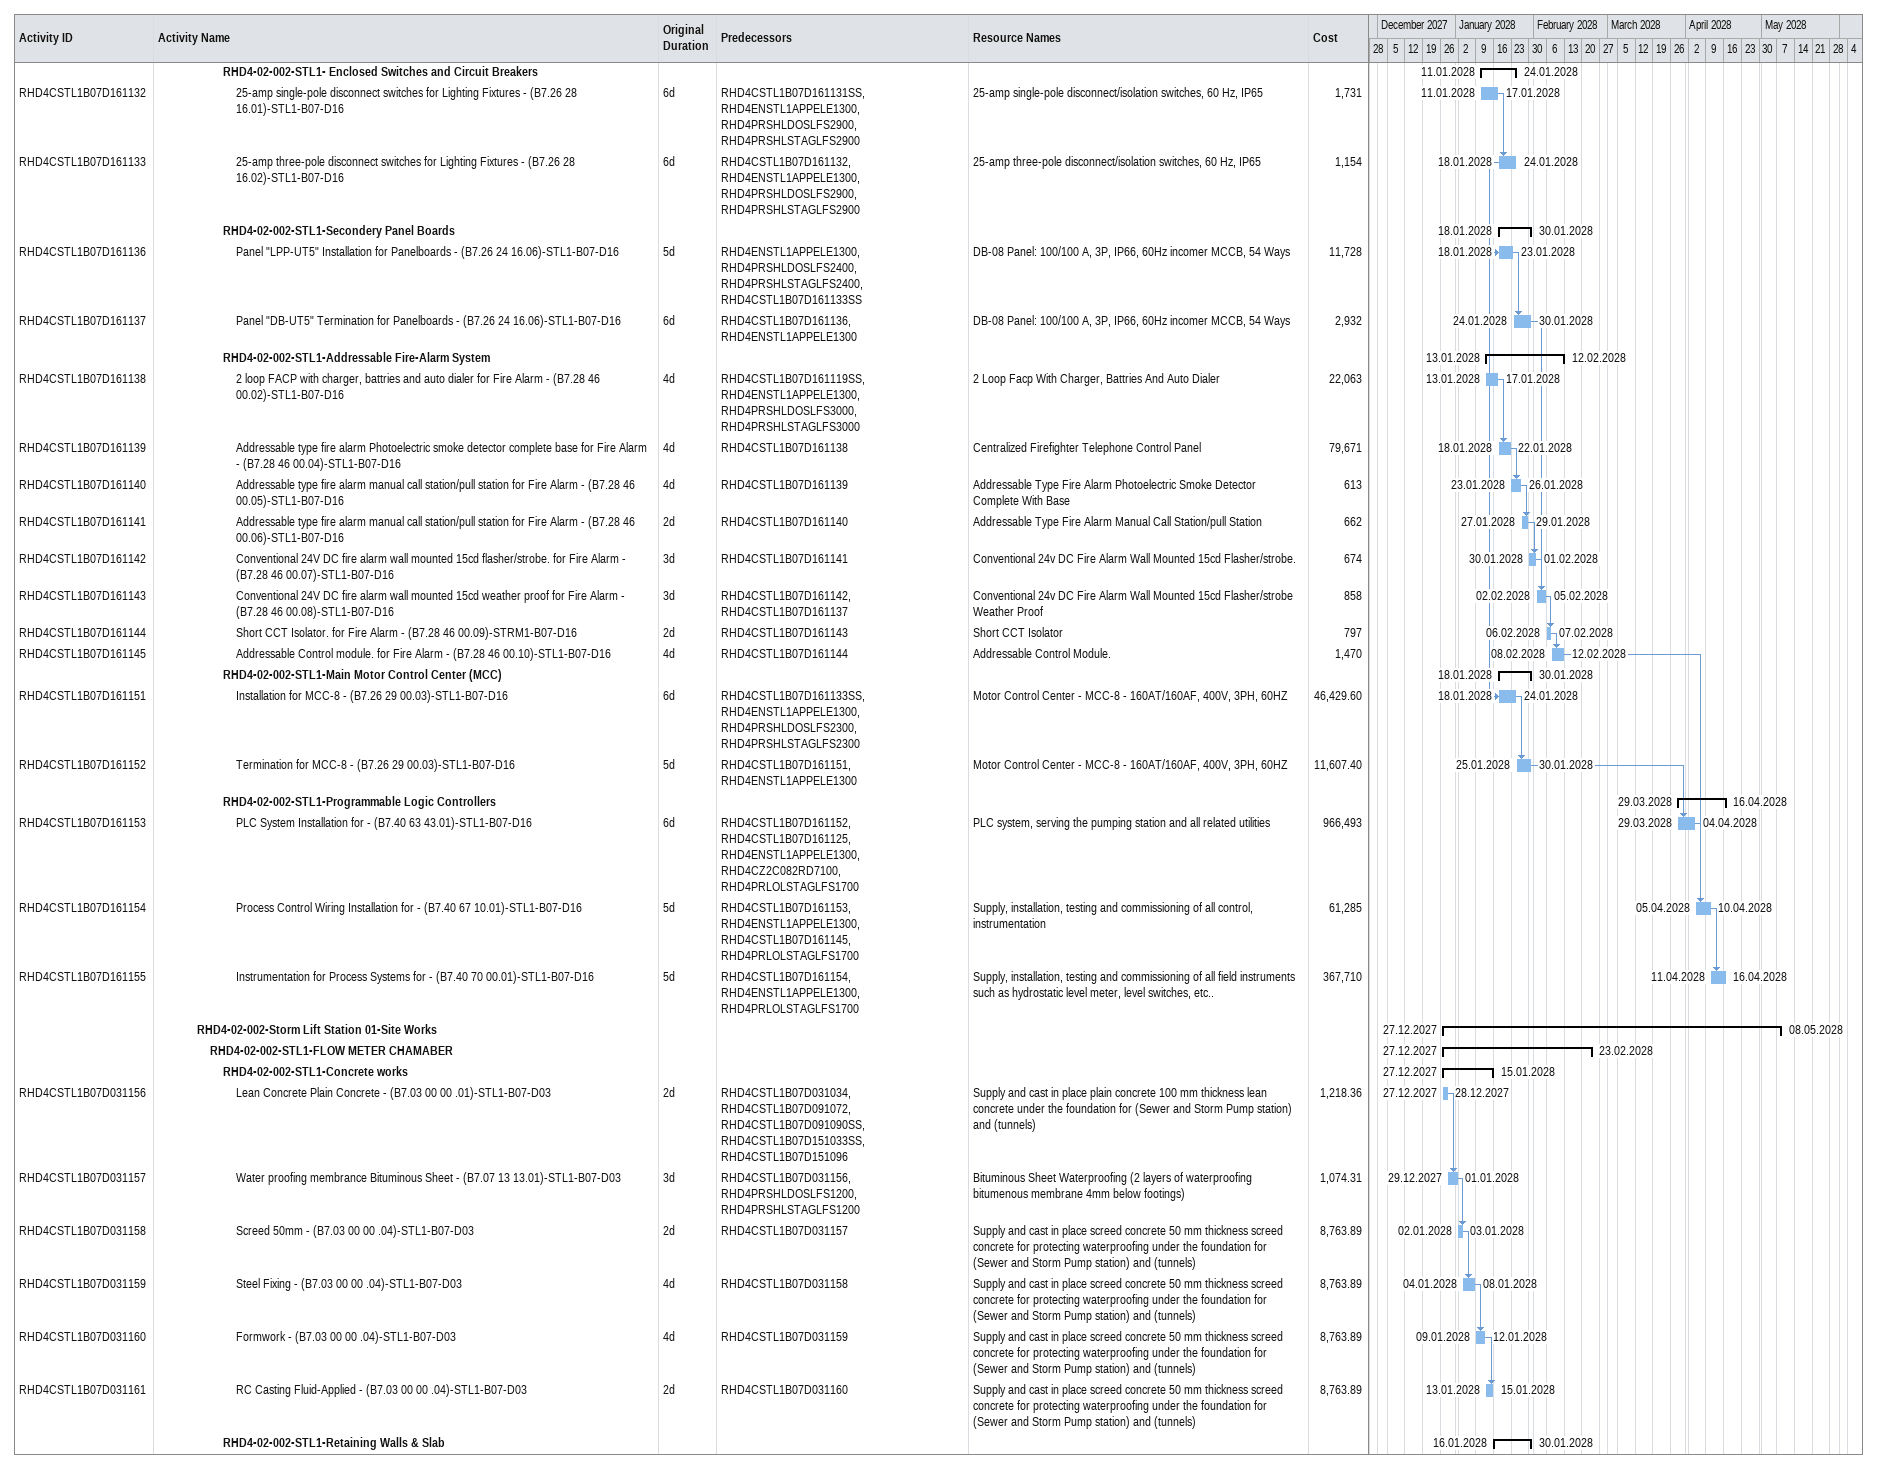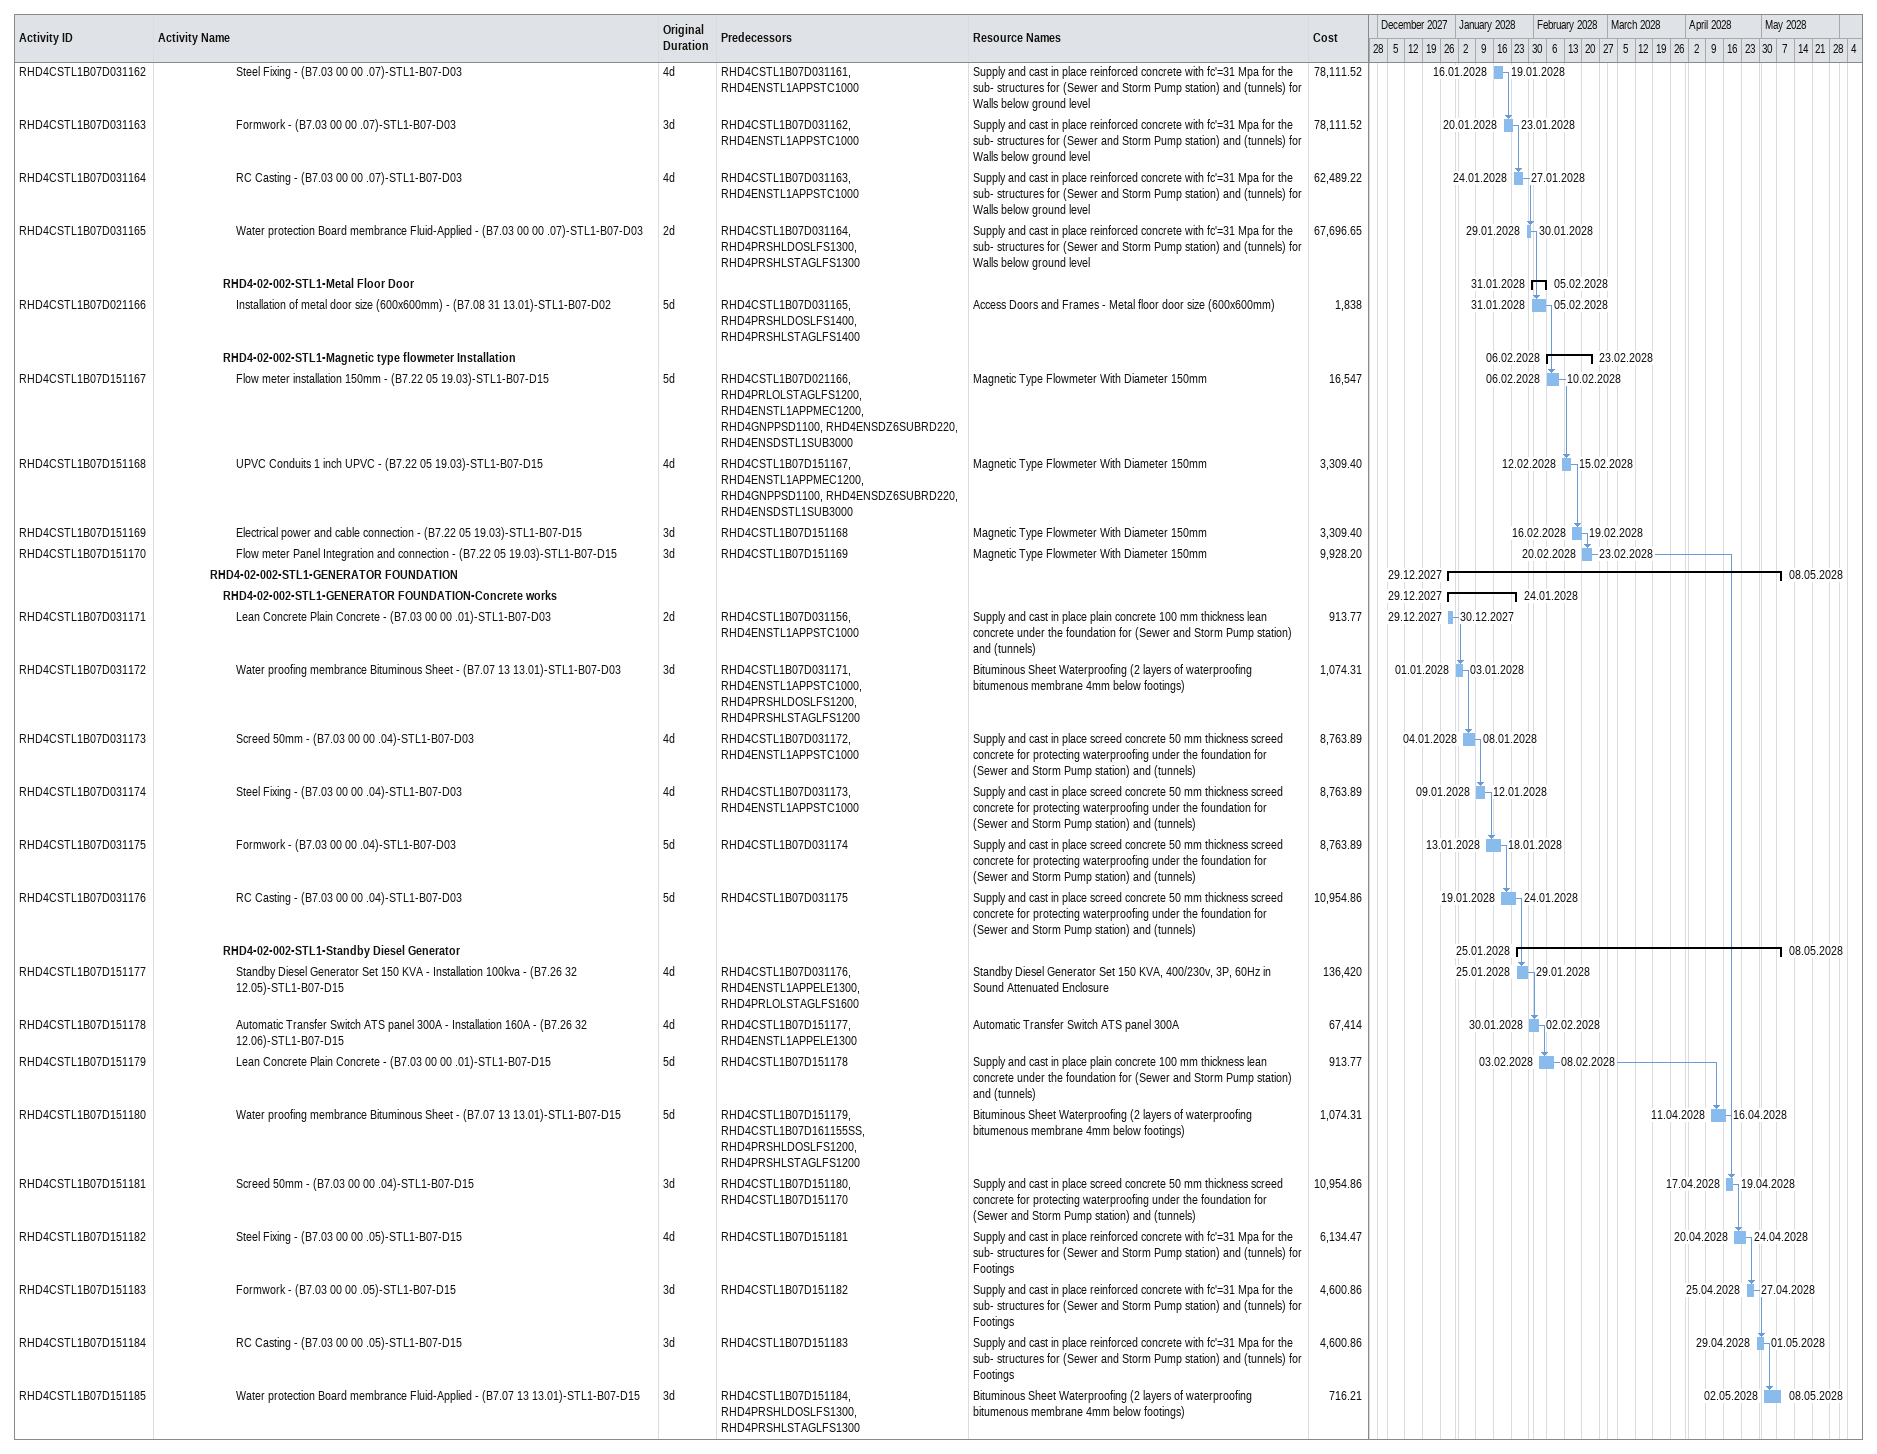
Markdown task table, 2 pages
| ID | Level | Task | Original duration | Start | Finish | Predecessors | Resources | Cost |
|---|---|---|---|---|---|---|---|---|
|  | 6 | **RHD4-02-002-STL1- Enclosed Switches and Circuit Breakers** |  | 2028-01-11 | 2028-01-24 |  |  |  |
| RHD4CSTL1B07D161132 | 7 | 25-amp single-pole disconnect switches for Lighting Fixtures - (B7.26 28 16.01)-STL1-B07-D16 | 6d | 2028-01-11 | 2028-01-17 | RHD4CSTL1B07D161131SS, RHD4ENSTL1APPELE1300, RHD4PRSHLDOSLFS2900, RHD4PRSHLSTAGLFS2900 | 25-amp single-pole disconnect/isolation switches, 60 Hz, IP65 | 1731 |
| RHD4CSTL1B07D161133 | 7 | 25-amp three-pole disconnect switches for Lighting Fixtures - (B7.26 28 16.02)-STL1-B07-D16 | 6d | 2028-01-18 | 2028-01-24 | RHD4CSTL1B07D161132, RHD4ENSTL1APPELE1300, RHD4PRSHLDOSLFS2900, RHD4PRSHLSTAGLFS2900 | 25-amp three-pole disconnect/isolation switches, 60 Hz, IP65 | 1154 |
|  | 6 | **RHD4-02-002-STL1-Secondery Panel Boards** |  | 2028-01-18 | 2028-01-30 |  |  |  |
| RHD4CSTL1B07D161136 | 7 | Panel "LPP-UT5" Installation for Panelboards - (B7.26 24 16.06)-STL1-B07-D16 | 5d | 2028-01-18 | 2028-01-23 | RHD4ENSTL1APPELE1300, RHD4PRSHLDOSLFS2400, RHD4PRSHLSTAGLFS2400, RHD4CSTL1B07D161133SS | DB-08 Panel: 100/100 A, 3P, IP66, 60Hz incomer MCCB, 54 Ways | 11728 |
| RHD4CSTL1B07D161137 | 7 | Panel "DB-UT5" Termination for Panelboards - (B7.26 24 16.06)-STL1-B07-D16 | 6d | 2028-01-24 | 2028-01-30 | RHD4CSTL1B07D161136, RHD4ENSTL1APPELE1300 | DB-08 Panel: 100/100 A, 3P, IP66, 60Hz incomer MCCB, 54 Ways | 2932 |
|  | 6 | **RHD4-02-002-STL1-Addressable Fire-Alarm System** |  | 2028-01-13 | 2028-02-12 |  |  |  |
| RHD4CSTL1B07D161138 | 7 | 2 loop FACP with charger, battries and auto dialer for Fire Alarm - (B7.28 46 00.02)-STL1-B07-D16 | 4d | 2028-01-13 | 2028-01-17 | RHD4CSTL1B07D161119SS, RHD4ENSTL1APPELE1300, RHD4PRSHLDOSLFS3000, RHD4PRSHLSTAGLFS3000 | 2 Loop Facp With Charger, Battries And Auto Dialer | 22063 |
| RHD4CSTL1B07D161139 | 7 | Addressable type fire alarm Photoelectric smoke detector complete base for Fire Alarm - (B7.28 46 00.04)-STL1-B07-D16 | 4d | 2028-01-18 | 2028-01-22 | RHD4CSTL1B07D161138 | Centralized Firefighter Telephone Control Panel | 79671 |
| RHD4CSTL1B07D161140 | 7 | Addressable type fire alarm manual call station/pull station for Fire Alarm - (B7.28 46 00.05)-STL1-B07-D16 | 4d | 2028-01-23 | 2028-01-26 | RHD4CSTL1B07D161139 | Addressable Type Fire Alarm Photoelectric Smoke Detector Complete With Base | 613 |
| RHD4CSTL1B07D161141 | 7 | Addressable type fire alarm manual call station/pull station for Fire Alarm - (B7.28 46 00.06)-STL1-B07-D16 | 2d | 2028-01-27 | 2028-01-29 | RHD4CSTL1B07D161140 | Addressable Type Fire Alarm Manual Call Station/pull Station | 662 |
| RHD4CSTL1B07D161142 | 7 | Conventional 24V DC fire alarm wall mounted 15cd flasher/strobe. for Fire Alarm - (B7.28 46 00.07)-STL1-B07-D16 | 3d | 2028-01-30 | 2028-02-01 | RHD4CSTL1B07D161141 | Conventional 24v DC Fire Alarm Wall Mounted 15cd Flasher/strobe. | 674 |
| RHD4CSTL1B07D161143 | 7 | Conventional 24V DC fire alarm wall mounted 15cd weather proof for Fire Alarm - (B7.28 46 00.08)-STL1-B07-D16 | 3d | 2028-02-02 | 2028-02-05 | RHD4CSTL1B07D161142, RHD4CSTL1B07D161137 | Conventional 24v DC Fire Alarm Wall Mounted 15cd Flasher/strobe Weather Proof | 858 |
| RHD4CSTL1B07D161144 | 7 | Short CCT Isolator. for Fire Alarm - (B7.28 46 00.09)-STRM1-B07-D16 | 2d | 2028-02-06 | 2028-02-07 | RHD4CSTL1B07D161143 | Short CCT Isolator | 797 |
| RHD4CSTL1B07D161145 | 7 | Addressable Control module. for Fire Alarm - (B7.28 46 00.10)-STL1-B07-D16 | 4d | 2028-02-08 | 2028-02-12 | RHD4CSTL1B07D161144 | Addressable Control Module. | 1470 |
|  | 6 | **RHD4-02-002-STL1-Main Motor Control Center (MCC)** |  | 2028-01-18 | 2028-01-30 |  |  |  |
| RHD4CSTL1B07D161151 | 7 | Installation for MCC-8 - (B7.26 29 00.03)-STL1-B07-D16 | 6d | 2028-01-18 | 2028-01-24 | RHD4CSTL1B07D161133SS, RHD4ENSTL1APPELE1300, RHD4PRSHLDOSLFS2300, RHD4PRSHLSTAGLFS2300 | Motor Control Center - MCC-8 - 160AT/160AF, 400V, 3PH, 60HZ | 46429.60 |
| RHD4CSTL1B07D161152 | 7 | Termination for MCC-8 - (B7.26 29 00.03)-STL1-B07-D16 | 5d | 2028-01-25 | 2028-01-30 | RHD4CSTL1B07D161151, RHD4ENSTL1APPELE1300 | Motor Control Center - MCC-8 - 160AT/160AF, 400V, 3PH, 60HZ | 11607.40 |
|  | 6 | **RHD4-02-002-STL1-Programmable Logic Controllers** |  | 2028-03-29 | 2028-04-16 |  |  |  |
| RHD4CSTL1B07D161153 | 7 | PLC System Installation for - (B7.40 63 43.01)-STL1-B07-D16 | 6d | 2028-03-29 | 2028-04-04 | RHD4CSTL1B07D161152, RHD4CSTL1B07D161125, RHD4ENSTL1APPELE1300, RHD4CZ2C082RD7100, RHD4PRLOLSTAGLFS1700 | PLC system, serving the pumping station and all related utilities | 966493 |
| RHD4CSTL1B07D161154 | 7 | Process Control Wiring Installation for - (B7.40 67 10.01)-STL1-B07-D16 | 5d | 2028-04-05 | 2028-04-10 | RHD4CSTL1B07D161153, RHD4ENSTL1APPELE1300, RHD4CSTL1B07D161145, RHD4PRLOLSTAGLFS1700 | Supply, installation, testing and commissioning of all control, instrumentation | 61285 |
| RHD4CSTL1B07D161155 | 7 | Instrumentation for Process Systems for - (B7.40 70 00.01)-STL1-B07-D16 | 5d | 2028-04-11 | 2028-04-16 | RHD4CSTL1B07D161154, RHD4ENSTL1APPELE1300, RHD4PRLOLSTAGLFS1700 | Supply, installation, testing and commissioning of all field instruments such as hydrostatic level meter, level switches, etc.. | 367710 |
|  | 4 | **RHD4-02-002-Storm Lift Station 01-Site Works** |  | 2027-12-27 | 2028-05-08 |  |  |  |
|  | 5 | **RHD4-02-002-STL1-FLOW METER CHAMABER** |  | 2027-12-27 | 2028-02-23 |  |  |  |
|  | 6 | **RHD4-02-002-STL1-Concrete works** |  | 2027-12-27 | 2028-01-15 |  |  |  |
| RHD4CSTL1B07D031156 | 7 | Lean Concrete Plain Concrete - (B7.03 00 00 .01)-STL1-B07-D03 | 2d | 2027-12-27 | 2027-12-28 | RHD4CSTL1B07D031034, RHD4CSTL1B07D091072, RHD4CSTL1B07D091090SS, RHD4CSTL1B07D151033SS, RHD4CSTL1B07D151096 | Supply and cast in place plain concrete 100 mm thickness lean concrete under the foundation for (Sewer and Storm Pump station) and (tunnels) | 1218.36 |
| RHD4CSTL1B07D031157 | 7 | Water proofing membrance Bituminous Sheet - (B7.07 13 13.01)-STL1-B07-D03 | 3d | 2027-12-29 | 2028-01-01 | RHD4CSTL1B07D031156, RHD4PRSHLDOSLFS1200, RHD4PRSHLSTAGLFS1200 | Bituminous Sheet Waterproofing (2 layers of waterproofing bitumenous membrane 4mm below footings) | 1074.31 |
| RHD4CSTL1B07D031158 | 7 | Screed 50mm - (B7.03 00 00 .04)-STL1-B07-D03 | 2d | 2028-01-02 | 2028-01-03 | RHD4CSTL1B07D031157 | Supply and cast in place screed concrete 50 mm thickness screed concrete for protecting waterproofing under the foundation for (Sewer and Storm Pump station) and (tunnels) | 8763.89 |
| RHD4CSTL1B07D031159 | 7 | Steel Fixing - (B7.03 00 00 .04)-STL1-B07-D03 | 4d | 2028-01-04 | 2028-01-08 | RHD4CSTL1B07D031158 | Supply and cast in place screed concrete 50 mm thickness screed concrete for protecting waterproofing under the foundation for (Sewer and Storm Pump station) and (tunnels) | 8763.89 |
| RHD4CSTL1B07D031160 | 7 | Formwork - (B7.03 00 00 .04)-STL1-B07-D03 | 4d | 2028-01-09 | 2028-01-12 | RHD4CSTL1B07D031159 | Supply and cast in place screed concrete 50 mm thickness screed concrete for protecting waterproofing under the foundation for (Sewer and Storm Pump station) and (tunnels) | 8763.89 |
| RHD4CSTL1B07D031161 | 7 | RC Casting Fluid-Applied - (B7.03 00 00 .04)-STL1-B07-D03 | 2d | 2028-01-13 | 2028-01-15 | RHD4CSTL1B07D031160 | Supply and cast in place screed concrete 50 mm thickness screed concrete for protecting waterproofing under the foundation for (Sewer and Storm Pump station) and (tunnels) | 8763.89 |
|  | 6 | **RHD4-02-002-STL1-Retaining Walls & Slab** |  | 2028-01-16 | 2028-01-30 |  |  |  |
| RHD4CSTL1B07D031162 | 7 | Steel Fixing - (B7.03 00 00 .07)-STL1-B07-D03 | 4d | 2028-01-16 | 2028-01-19 | RHD4CSTL1B07D031161, RHD4ENSTL1APPSTC1000 | Supply and cast in place reinforced concrete with fc'=31 Mpa for the sub- structures for (Sewer and Storm Pump station) and (tunnels) for Walls below ground level | 78111.52 |
| RHD4CSTL1B07D031163 | 7 | Formwork - (B7.03 00 00 .07)-STL1-B07-D03 | 3d | 2028-01-20 | 2028-01-23 | RHD4CSTL1B07D031162, RHD4ENSTL1APPSTC1000 | Supply and cast in place reinforced concrete with fc'=31 Mpa for the sub- structures for (Sewer and Storm Pump station) and (tunnels) for Walls below ground level | 78111.52 |
| RHD4CSTL1B07D031164 | 7 | RC Casting - (B7.03 00 00 .07)-STL1-B07-D03 | 4d | 2028-01-24 | 2028-01-27 | RHD4CSTL1B07D031163, RHD4ENSTL1APPSTC1000 | Supply and cast in place reinforced concrete with fc'=31 Mpa for the sub- structures for (Sewer and Storm Pump station) and (tunnels) for Walls below ground level | 62489.22 |
| RHD4CSTL1B07D031165 | 7 | Water protection Board membrance Fluid-Applied - (B7.03 00 00 .07)-STL1-B07-D03 | 2d | 2028-01-29 | 2028-01-30 | RHD4CSTL1B07D031164, RHD4PRSHLDOSLFS1300, RHD4PRSHLSTAGLFS1300 | Supply and cast in place reinforced concrete with fc'=31 Mpa for the sub- structures for (Sewer and Storm Pump station) and (tunnels) for Walls below ground level | 67696.65 |
|  | 6 | **RHD4-02-002-STL1-Metal Floor Door** |  | 2028-01-31 | 2028-02-05 |  |  |  |
| RHD4CSTL1B07D021166 | 7 | Installation of metal door size (600x600mm) - (B7.08 31 13.01)-STL1-B07-D02 | 5d | 2028-01-31 | 2028-02-05 | RHD4CSTL1B07D031165, RHD4PRSHLDOSLFS1400, RHD4PRSHLSTAGLFS1400 | Access Doors and Frames - Metal floor door size (600x600mm) | 1838 |
|  | 6 | **RHD4-02-002-STL1-Magnetic type flowmeter Installation** |  | 2028-02-06 | 2028-02-23 |  |  |  |
| RHD4CSTL1B07D151167 | 7 | Flow meter installation 150mm - (B7.22 05 19.03)-STL1-B07-D15 | 5d | 2028-02-06 | 2028-02-10 | RHD4CSTL1B07D021166, RHD4PRLOLSTAGLFS1200, RHD4ENSTL1APPMEC1200, RHD4GNPPSD1100, RHD4ENSDZ6SUBRD220, RHD4ENSDSTL1SUB3000 | Magnetic Type Flowmeter With Diameter 150mm | 16547 |
| RHD4CSTL1B07D151168 | 7 | UPVC Conduits 1 inch UPVC - (B7.22 05 19.03)-STL1-B07-D15 | 4d | 2028-02-12 | 2028-02-15 | RHD4CSTL1B07D151167, RHD4ENSTL1APPMEC1200, RHD4GNPPSD1100, RHD4ENSDZ6SUBRD220, RHD4ENSDSTL1SUB3000 | Magnetic Type Flowmeter With Diameter 150mm | 3309.40 |
| RHD4CSTL1B07D151169 | 7 | Electrical power and cable connection - (B7.22 05 19.03)-STL1-B07-D15 | 3d | 2028-02-16 | 2028-02-19 | RHD4CSTL1B07D151168 | Magnetic Type Flowmeter With Diameter 150mm | 3309.40 |
| RHD4CSTL1B07D151170 | 7 | Flow meter Panel Integration and connection - (B7.22 05 19.03)-STL1-B07-D15 | 3d | 2028-02-20 | 2028-02-23 | RHD4CSTL1B07D151169 | Magnetic Type Flowmeter With Diameter 150mm | 9928.20 |
|  | 5 | **RHD4-02-002-STL1-GENERATOR FOUNDATION** |  | 2027-12-29 | 2028-05-08 |  |  |  |
|  | 6 | **RHD4-02-002-STL1-GENERATOR FOUNDATION-Concrete works** |  | 2027-12-29 | 2028-01-24 |  |  |  |
| RHD4CSTL1B07D031171 | 7 | Lean Concrete Plain Concrete - (B7.03 00 00 .01)-STL1-B07-D03 | 2d | 2027-12-29 | 2027-12-30 | RHD4CSTL1B07D031156, RHD4ENSTL1APPSTC1000 | Supply and cast in place plain concrete 100 mm thickness lean concrete under the foundation for (Sewer and Storm Pump station) and (tunnels) | 913.77 |
| RHD4CSTL1B07D031172 | 7 | Water proofing membrance Bituminous Sheet - (B7.07 13 13.01)-STL1-B07-D03 | 3d | 2028-01-01 | 2028-01-03 | RHD4CSTL1B07D031171, RHD4ENSTL1APPSTC1000, RHD4PRSHLDOSLFS1200, RHD4PRSHLSTAGLFS1200 | Bituminous Sheet Waterproofing (2 layers of waterproofing bitumenous membrane 4mm below footings) | 1074.31 |
| RHD4CSTL1B07D031173 | 7 | Screed 50mm - (B7.03 00 00 .04)-STL1-B07-D03 | 4d | 2028-01-04 | 2028-01-08 | RHD4CSTL1B07D031172, RHD4ENSTL1APPSTC1000 | Supply and cast in place screed concrete 50 mm thickness screed concrete for protecting waterproofing under the foundation for (Sewer and Storm Pump station) and (tunnels) | 8763.89 |
| RHD4CSTL1B07D031174 | 7 | Steel Fixing - (B7.03 00 00 .04)-STL1-B07-D03 | 4d | 2028-01-09 | 2028-01-12 | RHD4CSTL1B07D031173, RHD4ENSTL1APPSTC1000 | Supply and cast in place screed concrete 50 mm thickness screed concrete for protecting waterproofing under the foundation for (Sewer and Storm Pump station) and (tunnels) | 8763.89 |
| RHD4CSTL1B07D031175 | 7 | Formwork - (B7.03 00 00 .04)-STL1-B07-D03 | 5d | 2028-01-13 | 2028-01-18 | RHD4CSTL1B07D031174 | Supply and cast in place screed concrete 50 mm thickness screed concrete for protecting waterproofing under the foundation for (Sewer and Storm Pump station) and (tunnels) | 8763.89 |
| RHD4CSTL1B07D031176 | 7 | RC Casting - (B7.03 00 00 .04)-STL1-B07-D03 | 5d | 2028-01-19 | 2028-01-24 | RHD4CSTL1B07D031175 | Supply and cast in place screed concrete 50 mm thickness screed concrete for protecting waterproofing under the foundation for (Sewer and Storm Pump station) and (tunnels) | 10954.86 |
|  | 6 | **RHD4-02-002-STL1-Standby Diesel Generator** |  | 2028-01-25 | 2028-05-08 |  |  |  |
| RHD4CSTL1B07D151177 | 7 | Standby Diesel Generator Set 150 KVA - Installation 100kva - (B7.26 32 12.05)-STL1-B07-D15 | 4d | 2028-01-25 | 2028-01-29 | RHD4CSTL1B07D031176, RHD4ENSTL1APPELE1300, RHD4PRLOLSTAGLFS1600 | Standby Diesel Generator Set 150 KVA, 400/230v, 3P, 60Hz in Sound Attenuated Enclosure | 136420 |
| RHD4CSTL1B07D151178 | 7 | Automatic Transfer Switch ATS panel 300A - Installation 160A - (B7.26 32 12.06)-STL1-B07-D15 | 4d | 2028-01-30 | 2028-02-02 | RHD4CSTL1B07D151177, RHD4ENSTL1APPELE1300 | Automatic Transfer Switch ATS panel 300A | 67414 |
| RHD4CSTL1B07D151179 | 7 | Lean Concrete Plain Concrete - (B7.03 00 00 .01)-STL1-B07-D15 | 5d | 2028-02-03 | 2028-02-08 | RHD4CSTL1B07D151178 | Supply and cast in place plain concrete 100 mm thickness lean concrete under the foundation for (Sewer and Storm Pump station) and (tunnels) | 913.77 |
| RHD4CSTL1B07D151180 | 7 | Water proofing membrance Bituminous Sheet - (B7.07 13 13.01)-STL1-B07-D15 | 5d | 2028-04-11 | 2028-04-16 | RHD4CSTL1B07D151179, RHD4CSTL1B07D161155SS, RHD4PRSHLDOSLFS1200, RHD4PRSHLSTAGLFS1200 | Bituminous Sheet Waterproofing (2 layers of waterproofing bitumenous membrane 4mm below footings) | 1074.31 |
| RHD4CSTL1B07D151181 | 7 | Screed 50mm - (B7.03 00 00 .04)-STL1-B07-D15 | 3d | 2028-04-17 | 2028-04-19 | RHD4CSTL1B07D151180, RHD4CSTL1B07D151170 | Supply and cast in place screed concrete 50 mm thickness screed concrete for protecting waterproofing under the foundation for (Sewer and Storm Pump station) and (tunnels) | 10954.86 |
| RHD4CSTL1B07D151182 | 7 | Steel Fixing - (B7.03 00 00 .05)-STL1-B07-D15 | 4d | 2028-04-20 | 2028-04-24 | RHD4CSTL1B07D151181 | Supply and cast in place reinforced concrete with fc'=31 Mpa for the sub- structures for (Sewer and Storm Pump station) and (tunnels) for Footings | 6134.47 |
| RHD4CSTL1B07D151183 | 7 | Formwork - (B7.03 00 00 .05)-STL1-B07-D15 | 3d | 2028-04-25 | 2028-04-27 | RHD4CSTL1B07D151182 | Supply and cast in place reinforced concrete with fc'=31 Mpa for the sub- structures for (Sewer and Storm Pump station) and (tunnels) for Footings | 4600.86 |
| RHD4CSTL1B07D151184 | 7 | RC Casting - (B7.03 00 00 .05)-STL1-B07-D15 | 3d | 2028-04-29 | 2028-05-01 | RHD4CSTL1B07D151183 | Supply and cast in place reinforced concrete with fc'=31 Mpa for the sub- structures for (Sewer and Storm Pump station) and (tunnels) for Footings | 4600.86 |
| RHD4CSTL1B07D151185 | 7 | Water protection Board membrance Fluid-Applied - (B7.07 13 13.01)-STL1-B07-D15 | 3d | 2028-05-02 | 2028-05-08 | RHD4CSTL1B07D151184, RHD4PRSHLDOSLFS1300, RHD4PRSHLSTAGLFS1300 | Bituminous Sheet Waterproofing (2 layers of waterproofing bitumenous membrane 4mm below footings) | 716.21 |
